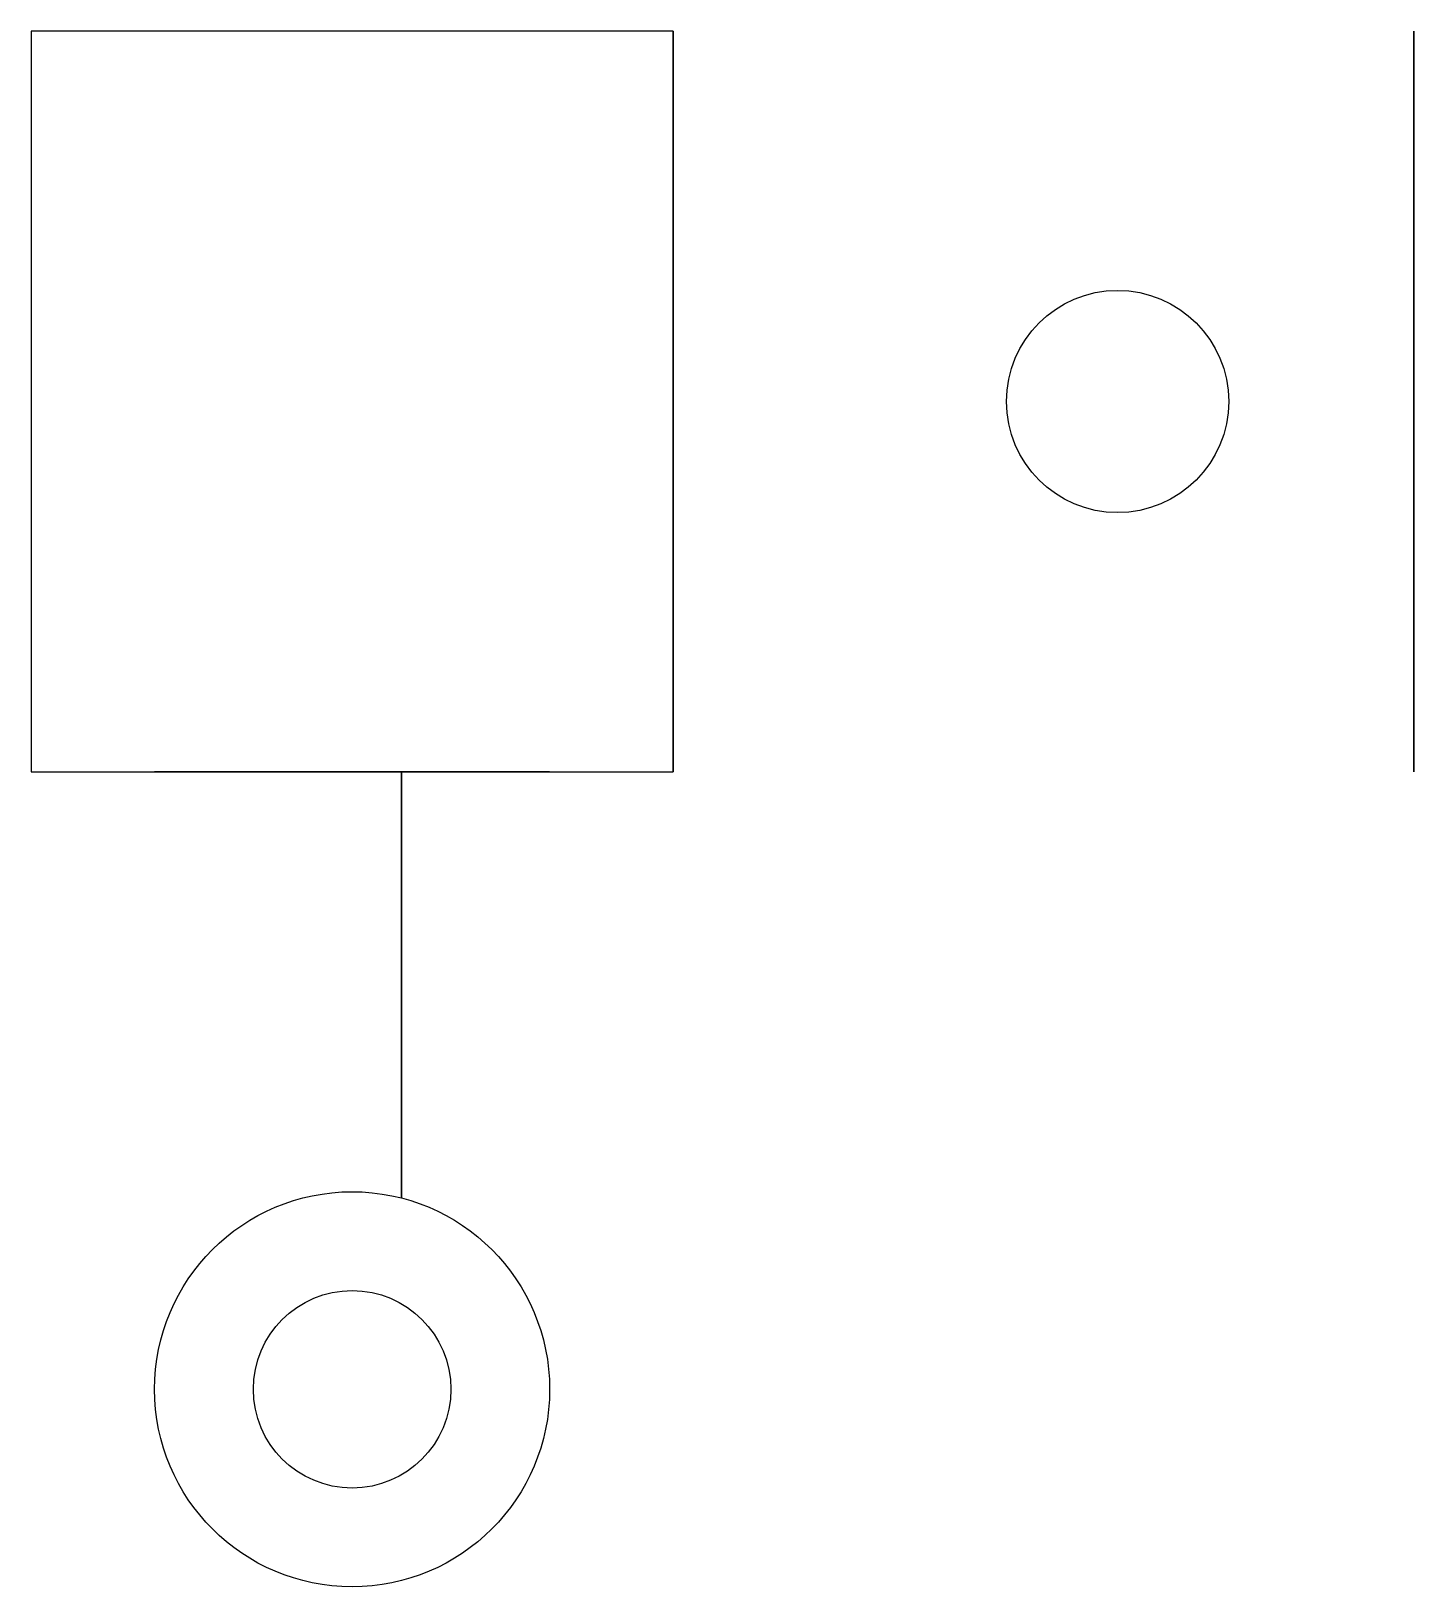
# Model space of a CAD drawing. Header units: millimetres. Extents: x -112 to 0, y -97 to 29.
import ezdxf

# ---------------------------------------------------------------- set-up
doc = ezdxf.new("R2010")
doc.units = ezdxf.units.MM

msp = doc.modelspace()

# ---------------------------------------------------------------- linework, layer by layer
at = {"extrusion": (1, 0, 0)}
for p, q in [((0, 19.38, 119.54), (0, 29.38, 119.54)), ((0, 29.38, 119.54), (0, 29.38, 147.54)), ((0, 29.38, 147.54), (0, -30.62, 147.54)), ((0, -20.62, 133.54), (0, 19.38, 133.54)), ((0, 19.38, 133.54), (0, 19.38, 119.54)), ((0, -30.62, 119.54), (0, -20.62, 119.54)), ((0, -20.62, 119.54), (0, -20.62, 133.54)), ((0, -30.62, 147.54), (0, -30.62, 119.54))]:
    msp.add_line(p, q, dxfattribs=at)
at = {"extrusion": (0, -1, 0)}
for p, q in [((-82, -30.62, 147.54), (-82, -65.13, 147.54)), ((-82, -65.13, 147.54), (-82, -30.62, 207.54)), ((-82, -30.62, 207.54), (-82, -30.62, 147.54))]:
    msp.add_line(p, q, dxfattribs=at)
at = {"elevation": 147.54}
msp.add_lwpolyline([(-112, -30.62), (-60, -30.62), (-60, 29.38), (-112, 29.38)], close=True, dxfattribs=at)
at = {"extrusion": (0, -1, 0), "elevation": 30.62}
msp.add_lwpolyline([(-102, 147.54), (-70, 147.54), (-70, 135.54), (-102, 135.54)], close=True, dxfattribs=at)
at = {"extrusion": (1, 0, 0)}
for radius in [30, 16]:
    msp.add_circle((-0.62, 207.54, -60), radius, dxfattribs=at)
for centre, radius in [((-24, -0.62, 147.54), 9), ((-86, -80.62, 147.54), 16), ((-86, -80.62, 147.54), 8)]:
    msp.add_circle(centre, radius)

doc.saveas('drawing.dxf')
